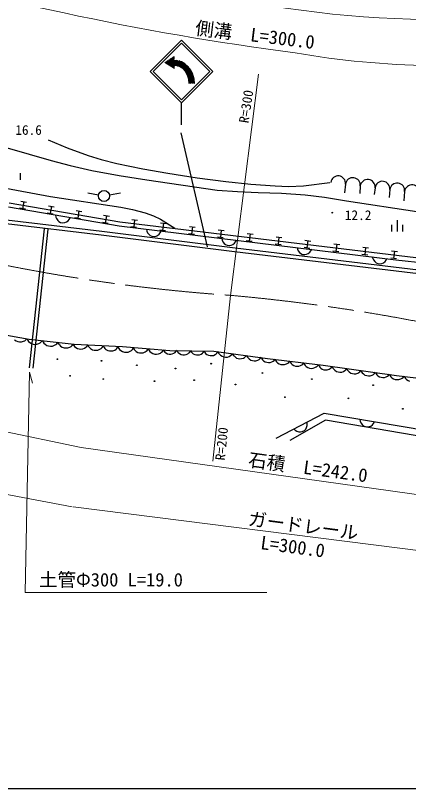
# Model space of a CAD drawing. Units: millimetres, scale not verified. Extents: x 40000 to 680000, y 20000 to 380000.
# Drawn here: x 188389 to 241581, y 205000 to 309602 of the extents above; entities that cross this region are included whole.
import ezdxf
from ezdxf.enums import TextEntityAlignment as Align

# ---------------------------------------------------------------- set-up
doc = ezdxf.new("R2010")
doc.units = ezdxf.units.MM
doc.header["$LTSCALE"] = 1000
doc.linetypes.add('CHAIN', pattern=[18.5, 12, -1.5, 3.5, -1.5])
for name, color, linetype, lineweight in [('M-BGD', 7, 'Continuous', 25), ('M-BMK', 2, 'CHAIN', 13), ('M-STR-HTXT', 7, 'Continuous', 13), ('M-STR-STRC', 7, 'Continuous', 25), ('M-TTL-BAND', 7, 'Continuous', 25)]:
    doc.layers.add(name, color=color, linetype=linetype, lineweight=lineweight)
doc.styles.add('ＭＳ ゴシック', font='')
doc.styles.get('ＭＳ ゴシック').set_extended_font_data('MS Gothic')

msp = doc.modelspace()

# ---------------------------------------------------------------- linework, layer by layer
at = {"layer": 'M-BGD'}
for p, q in [((189042, 288249), (189042, 287349)), ((233053, 286774), (232923, 285606)), ((201116, 285322), (202587, 285616)), ((235051, 286529), (234986, 285507)), ((237050, 286284), (236950, 285360)), ((239048, 286039), (238963, 284967)), ((241046, 285794), (240928, 284525)), ((199641, 285298), (198161, 285545)), ((202413, 281099), (187447, 283667)), ((187558, 284257), (202500, 281693)), ((189735, 283376), (188947, 283511)), ((189116, 284497), (189904, 284361)), ((189510, 284429), (189341, 283443)), ((192851, 283856), (193640, 283720)), ((193246, 283788), (193077, 282802)), ((193471, 282735), (192682, 282870)), ((193816, 282574), (193854, 282324)), ((196587, 283215), (197376, 283079)), ((196981, 283147), (196812, 282161)), ((200323, 282574), (201111, 282438)), ((200717, 282506), (200548, 281520)), ((200008, 279867), (187112, 281426)), ((200069, 280364), (187199, 281919)), ((193854, 282324), (193939, 282107)), ((193939, 282107), (194102, 281876)), ((194102, 281876), (194279, 281724)), ((194279, 281724), (194502, 281604)), ((194502, 281604), (194817, 281550)), ((194817, 281550), (195067, 281588)), ((195067, 281588), (195285, 281673)), ((195285, 281673), (195516, 281836)), ((195516, 281836), (195668, 282013)), ((195668, 282013), (195787, 282236)), ((197206, 282094), (196418, 282229)), ((200942, 281453), (200153, 281588)), ((202500, 281693), (253297, 275577)), ((204116, 282002), (204911, 281906)), ((204514, 281954), (204394, 280961)), ((208024, 281531), (208818, 281436)), ((208421, 281483), (208301, 280491)), ((240036, 281883), (240036, 280383)), ((190281, 261946), (192330, 280738)), ((190778, 261892), (192827, 280683)), ((218107, 278137), (200069, 280364)), ((239876, 276494), (202413, 281099)), ((204791, 280913), (203997, 281009)), ((206112, 280672), (206163, 280424)), ((206163, 280424), (206258, 280211)), ((208699, 280443), (207904, 280538)), ((207990, 280204), (208098, 280432)), ((211931, 281061), (212726, 280965)), ((212328, 281013), (212209, 280020)), ((215839, 280590), (216633, 280495)), ((216236, 280543), (216116, 279550)), ((239286, 281283), (239286, 280383)), ((240786, 281283), (240786, 280383)), ((218046, 277641), (200008, 279867)), ((206258, 280211), (206433, 279989)), ((206433, 279989), (206617, 279846)), ((206617, 279846), (206845, 279738)), ((206845, 279738), (207163, 279699)), ((207163, 279699), (207411, 279750)), ((207411, 279750), (207624, 279845)), ((207624, 279845), (207846, 280020)), ((207846, 280020), (207990, 280204)), ((212606, 279972), (211812, 280068)), ((216513, 279502), (215719, 279598)), ((216301, 279441), (216352, 279193)), ((219746, 280120), (220540, 280024)), ((220143, 280072), (220024, 279079)), ((223654, 279649), (224448, 279554)), ((224051, 279602), (223931, 278609)), ((216352, 279193), (216447, 278980)), ((216447, 278980), (216622, 278758)), ((216622, 278758), (216806, 278615)), ((216806, 278615), (217034, 278506)), ((217034, 278506), (217352, 278468)), ((217352, 278468), (217600, 278519)), ((217600, 278519), (217813, 278614)), ((217813, 278614), (218035, 278788)), ((218035, 278788), (218179, 278972)), ((218179, 278972), (218287, 279201)), ((220421, 279031), (219627, 279127)), ((224328, 278561), (223534, 278657)), ((227561, 279179), (228355, 279083)), ((227958, 279131), (227839, 278138)), ((231468, 278709), (232263, 278613)), ((231866, 278661), (231746, 277668)), ((248331, 273966), (218046, 277641)), ((248402, 274461), (218107, 278137)), ((226490, 278210), (226541, 277962)), ((226541, 277962), (226636, 277749)), ((226636, 277749), (226811, 277526)), ((226811, 277526), (226995, 277383)), ((226995, 277383), (227223, 277275)), ((227223, 277275), (227541, 277237)), ((228236, 278091), (227442, 278186)), ((227541, 277237), (227789, 277287)), ((227789, 277287), (228002, 277382)), ((228002, 277382), (228224, 277557)), ((228224, 277557), (228368, 277741)), ((228368, 277741), (228476, 277970)), ((232143, 277620), (231349, 277716)), ((236051, 277150), (235256, 277245)), ((235376, 278238), (236170, 278143)), ((235773, 278190), (235654, 277198)), ((239283, 277768), (240078, 277672)), ((239680, 277720), (239561, 276727)), ((236679, 276979), (236730, 276731)), ((236730, 276731), (236825, 276518)), ((236825, 276518), (237000, 276295)), ((237000, 276295), (237184, 276152)), ((237184, 276152), (237412, 276044)), ((237978, 276056), (238191, 276151)), ((238191, 276151), (238413, 276326)), ((238413, 276326), (238557, 276510)), ((238557, 276510), (238665, 276739)), ((239958, 276679), (239164, 276775)), ((253159, 274989), (239876, 276494)), ((237412, 276044), (237730, 276005)), ((237730, 276005), (237978, 276056)), ((181823, 267279), (190237, 265816)), ((188279, 265729), (188493, 265567)), ((189638, 265598), (189778, 265694)), ((189778, 265694), (189933, 265869)), ((189951, 265866), (190052, 265642)), ((190237, 265816), (196323, 265122)), ((188493, 265567), (188722, 265484)), ((188722, 265484), (188958, 265440)), ((188958, 265440), (189201, 265436)), ((189201, 265436), (189459, 265510)), ((189459, 265510), (189638, 265598)), ((190052, 265642), (190163, 265503)), ((190163, 265503), (190315, 265358)), ((190315, 265358), (190551, 265204)), ((190551, 265204), (190796, 265133)), ((190796, 265133), (191046, 265103)), ((191046, 265103), (191302, 265116)), ((191302, 265116), (191567, 265212)), ((191567, 265212), (191748, 265318)), ((191748, 265318), (191888, 265428)), ((191888, 265428), (192037, 265622)), ((192037, 265622), (192138, 265399)), ((192138, 265399), (192249, 265259)), ((192249, 265259), (192401, 265115)), ((192401, 265115), (192637, 264960)), ((192637, 264960), (192882, 264889)), ((192882, 264889), (193132, 264860)), ((193132, 264860), (193388, 264873)), ((193388, 264873), (193652, 264969)), ((193652, 264969), (193834, 265074)), ((193834, 265074), (193974, 265185)), ((193974, 265185), (194123, 265379)), ((194123, 265379), (194224, 265156)), ((194224, 265156), (194334, 265016)), ((194334, 265016), (194487, 264871)), ((194487, 264871), (194722, 264717)), ((194722, 264717), (194968, 264646)), ((194968, 264646), (195218, 264617)), ((195473, 264629), (195738, 264725)), ((195738, 264725), (195920, 264831)), ((195920, 264831), (196059, 264941)), ((196059, 264941), (196209, 265135)), ((196173, 265140), (196280, 264932)), ((196280, 264932), (196392, 264805)), ((196323, 265122), (202872, 264814)), ((196392, 264805), (196544, 264675)), ((196544, 264675), (196776, 264539)), ((197741, 264597), (197909, 264706)), ((197909, 264706), (198036, 264818)), ((198036, 264818), (198169, 265010)), ((198169, 265010), (198281, 264793)), ((198281, 264793), (198399, 264659)), ((198399, 264659), (198558, 264522)), ((199991, 264556), (200125, 264673)), ((200125, 264673), (200265, 264875)), ((200265, 264875), (200371, 264667)), ((200371, 264667), (200483, 264540)), ((202128, 264554), (202260, 264745)), ((202260, 264745), (202373, 264528)), ((202872, 264814), (209266, 264275)), ((195218, 264617), (195473, 264629)), ((196776, 264539), (197013, 264484)), ((197013, 264484), (197252, 264468)), ((197252, 264468), (197494, 264493)), ((197494, 264493), (197741, 264597)), ((198558, 264522), (198802, 264380)), ((198802, 264380), (199050, 264322)), ((199050, 264322), (199302, 264306)), ((199302, 264306), (199556, 264331)), ((199556, 264331), (199816, 264441)), ((199816, 264441), (199991, 264556)), ((200483, 264540), (200635, 264410)), ((200635, 264410), (200867, 264274)), ((200867, 264274), (201104, 264219)), ((201104, 264219), (201344, 264204)), ((201344, 264204), (201586, 264228)), ((201586, 264228), (201833, 264332)), ((201833, 264332), (202000, 264442)), ((202000, 264442), (202128, 264554)), ((202373, 264528), (202490, 264394)), ((202490, 264394), (202650, 264257)), ((202650, 264257), (202893, 264115)), ((202893, 264115), (203142, 264057)), ((203142, 264057), (203393, 264041)), ((203393, 264041), (203647, 264066)), ((203647, 264066), (203907, 264176)), ((203907, 264176), (204083, 264291)), ((204083, 264291), (204217, 264408)), ((204217, 264408), (204356, 264610)), ((204356, 264610), (204463, 264402)), ((204463, 264402), (204575, 264275)), ((204575, 264275), (204727, 264145)), ((204727, 264145), (204959, 264010)), ((204959, 264010), (205195, 263954)), ((205195, 263954), (205435, 263939)), ((205435, 263939), (205677, 263963)), ((205677, 263963), (205924, 264067)), ((205924, 264067), (206092, 264177)), ((206092, 264177), (206219, 264289)), ((206219, 264289), (206352, 264481)), ((206352, 264481), (206464, 264263)), ((206464, 264263), (206582, 264129)), ((206582, 264129), (206741, 263992)), ((206741, 263992), (206984, 263850)), ((206984, 263850), (207233, 263792)), ((207233, 263792), (207485, 263776)), ((207485, 263776), (207739, 263801)), ((207739, 263801), (207999, 263911)), ((207999, 263911), (208174, 264026)), ((208174, 264026), (208308, 264143)), ((208308, 264143), (208447, 264345)), ((208405, 264348), (208508, 264164)), ((208508, 264164), (208613, 264053)), ((208613, 264053), (208753, 263941)), ((208753, 263941), (208966, 263826)), ((208966, 263826), (209181, 263784)), ((209181, 263784), (209396, 263777)), ((209266, 264275), (215239, 264198)), ((209396, 263777), (209613, 263806)), ((209613, 263806), (209833, 263908)), ((209833, 263908), (209980, 264011)), ((209980, 264011), (210091, 264116)), ((210091, 264116), (210205, 264292)), ((210205, 264292), (210313, 264099)), ((210313, 264099), (210423, 263982)), ((210423, 263982), (210572, 263863)), ((210572, 263863), (210796, 263742)), ((210796, 263742), (211023, 263697)), ((211023, 263697), (211251, 263690)), ((211251, 263690), (211480, 263721)), ((211480, 263721), (211711, 263828)), ((211711, 263828), (211867, 263937)), ((211867, 263937), (211984, 264048)), ((211984, 264048), (212104, 264234)), ((212104, 264234), (212206, 264051)), ((212206, 264051), (212311, 263940)), ((212311, 263940), (212451, 263827)), ((212451, 263827), (212664, 263713)), ((212664, 263713), (212879, 263670)), ((212879, 263670), (213095, 263664)), ((213095, 263664), (213312, 263693)), ((213312, 263693), (213531, 263794)), ((213531, 263794), (213678, 263898)), ((213678, 263898), (213789, 264003)), ((213789, 264003), (213903, 264179)), ((213903, 264179), (214011, 263986)), ((214011, 263986), (214121, 263868)), ((214121, 263868), (214270, 263750)), ((214270, 263750), (214494, 263629)), ((214494, 263629), (214721, 263584)), ((214949, 263577), (215178, 263608)), ((215178, 263608), (215409, 263715)), ((215239, 264198), (222480, 263196)), ((215409, 263715), (215565, 263824)), ((215565, 263824), (215682, 263935)), ((215682, 263935), (215802, 264121)), ((215794, 264121), (215887, 263907)), ((215887, 263907), (215990, 263773)), ((215990, 263773), (216133, 263633)), ((216133, 263633), (216356, 263483)), ((217497, 263574), (217632, 263678)), ((217632, 263678), (217777, 263860)), ((217777, 263860), (217865, 263657)), ((217865, 263657), (217964, 263529)), ((219523, 263439), (219661, 263613)), ((219661, 263613), (219754, 263399)), ((214721, 263584), (214949, 263577)), ((216356, 263483), (216588, 263412)), ((216588, 263412), (216826, 263380)), ((216826, 263380), (217070, 263389)), ((217070, 263389), (217323, 263476)), ((217323, 263476), (217497, 263574)), ((217964, 263529), (218099, 263396)), ((218099, 263396), (218311, 263254)), ((218311, 263254), (218532, 263186)), ((218532, 263186), (218758, 263157)), ((218758, 263157), (218989, 263165)), ((218989, 263165), (219230, 263248)), ((219230, 263248), (219395, 263341)), ((219395, 263341), (219523, 263439)), ((219754, 263399), (219857, 263264)), ((219857, 263264), (220000, 263124)), ((220000, 263124), (220222, 262974)), ((220222, 262974), (220455, 262903)), ((220455, 262903), (220693, 262872)), ((220693, 262872), (220936, 262880)), ((220936, 262880), (221190, 262968)), ((221190, 262968), (221364, 263066)), ((221364, 263066), (221499, 263169)), ((221499, 263169), (221644, 263352)), ((221644, 263352), (221732, 263149)), ((221732, 263149), (221830, 263021)), ((221830, 263021), (221966, 262888)), ((221966, 262888), (222177, 262745)), ((222177, 262745), (222398, 262678)), ((222398, 262678), (222624, 262648)), ((222480, 263196), (230030, 262272)), ((222624, 262648), (222855, 262656)), ((222855, 262656), (223096, 262739)), ((223096, 262739), (223262, 262833)), ((223262, 262833), (223390, 262931)), ((223390, 262931), (223528, 263104)), ((223528, 263104), (223621, 262890)), ((223621, 262890), (223724, 262756)), ((223724, 262756), (223867, 262616)), ((223867, 262616), (224089, 262466)), ((225057, 262459), (225231, 262558)), ((225231, 262558), (225366, 262661)), ((225366, 262661), (225511, 262844)), ((225511, 262844), (225599, 262640)), ((225599, 262640), (225697, 262512)), ((227257, 262422), (227394, 262596)), ((227394, 262596), (227487, 262382)), ((224089, 262466), (224322, 262395)), ((224322, 262395), (224560, 262363)), ((224560, 262363), (224803, 262372)), ((224803, 262372), (225057, 262459)), ((225697, 262512), (225833, 262380)), ((225833, 262380), (226044, 262237)), ((226044, 262237), (226265, 262169)), ((226265, 262169), (226491, 262140)), ((226491, 262140), (226722, 262148)), ((226722, 262148), (226963, 262231)), ((226963, 262231), (227129, 262324)), ((227129, 262324), (227257, 262422)), ((227487, 262382), (227591, 262247)), ((227591, 262247), (227734, 262107)), ((227734, 262107), (227956, 261957)), ((227956, 261957), (228189, 261886)), ((228189, 261886), (228427, 261855)), ((228427, 261855), (228670, 261863)), ((228670, 261863), (228923, 261951)), ((228923, 261951), (229098, 262049)), ((229098, 262049), (229232, 262152)), ((229232, 262152), (229377, 262335)), ((229377, 262335), (229466, 262132)), ((229466, 262132), (229564, 262004)), ((229564, 262004), (229700, 261871)), ((229700, 261871), (229911, 261728)), ((229911, 261728), (230132, 261661)), ((230030, 262272), (239932, 260885)), ((230132, 261661), (230358, 261631)), ((230358, 261631), (230589, 261639)), ((230589, 261639), (230830, 261723)), ((230830, 261723), (230995, 261816)), ((230995, 261816), (231123, 261914)), ((231123, 261914), (231261, 262087)), ((231261, 262087), (231354, 261873)), ((231354, 261873), (231457, 261739)), ((231457, 261739), (231600, 261599)), ((231600, 261599), (231823, 261449)), ((232790, 261443), (232964, 261541)), ((232964, 261541), (233099, 261644)), ((233099, 261644), (233244, 261827)), ((233244, 261827), (233332, 261623)), ((233332, 261623), (233430, 261496)), ((234990, 261405), (235128, 261579)), ((235128, 261579), (235221, 261365)), ((231823, 261449), (232055, 261378)), ((232055, 261378), (232293, 261347)), ((232293, 261347), (232536, 261355)), ((232536, 261355), (232790, 261443)), ((233430, 261496), (233566, 261363)), ((233566, 261363), (233777, 261220)), ((233777, 261220), (233999, 261153)), ((233999, 261153), (234225, 261123)), ((234225, 261123), (234456, 261131)), ((234456, 261131), (234697, 261214)), ((234697, 261214), (234862, 261307)), ((234862, 261307), (234990, 261405)), ((235221, 261365), (235324, 261230)), ((235324, 261230), (235467, 261091)), ((235467, 261091), (235689, 260940)), ((235689, 260940), (235922, 260869)), ((235922, 260869), (236160, 260838)), ((236160, 260838), (236403, 260846)), ((236403, 260846), (236657, 260934)), ((236657, 260934), (236831, 261032)), ((236831, 261032), (236966, 261136)), ((236966, 261136), (237111, 261318)), ((237111, 261318), (237199, 261115)), ((237199, 261115), (237297, 260987)), ((237297, 260987), (237433, 260854)), ((237433, 260854), (237644, 260712)), ((237644, 260712), (237865, 260644)), ((237865, 260644), (238091, 260614)), ((238091, 260614), (238322, 260622)), ((238322, 260622), (238563, 260706)), ((238563, 260706), (238729, 260799)), ((238729, 260799), (238857, 260897)), ((238857, 260897), (238995, 261071)), ((238995, 261071), (239087, 260857)), ((239087, 260857), (239191, 260722)), ((239191, 260722), (239334, 260582)), ((239334, 260582), (239556, 260432)), ((239932, 260885), (247482, 259961)), ((240524, 260426), (240698, 260524)), ((240698, 260524), (240832, 260627)), ((240832, 260627), (240977, 260810)), ((240977, 260810), (241066, 260607)), ((241066, 260607), (241164, 260479)), ((241164, 260479), (241300, 260346)), ((239556, 260432), (239789, 260361)), ((239789, 260361), (240027, 260330)), ((240027, 260330), (240270, 260338)), ((240270, 260338), (240524, 260426)), ((241300, 260346), (241511, 260203)), ((241511, 260203), (241732, 260136)), ((223665, 252424), (230147, 255781)), ((230147, 255781), (252834, 251961)), ((230324, 254855), (225517, 252077)), ((227884, 254338), (227844, 254588)), ((227869, 254106), (227884, 254338)), ((257756, 250109), (230324, 254855)), ((235002, 254941), (235042, 254691)), ((235042, 254691), (235127, 254474)), ((235127, 254474), (235292, 254244)), ((235292, 254244), (235470, 254093)), ((236476, 254050), (236706, 254214)), ((236706, 254214), (236857, 254392)), ((236857, 254392), (236975, 254616)), ((226068, 253669), (226250, 253492)), ((226250, 253492), (226448, 253370)), ((226448, 253370), (226718, 253284)), ((226718, 253284), (226951, 253270)), ((226951, 253270), (227201, 253309)), ((227201, 253309), (227485, 253456)), ((227485, 253456), (227661, 253637)), ((227661, 253637), (227783, 253836)), ((227783, 253836), (227869, 254106)), ((235470, 254093), (235694, 253975)), ((235694, 253975), (236010, 253924)), ((236010, 253924), (236260, 253964)), ((236260, 253964), (236476, 254050))]:
    msp.add_line(p, q, dxfattribs=at)
for points in [[(166762, 296748), (168958, 296572), (170986, 296298), (172941, 295872), (174808, 295360), (183937, 292616), (193209, 289975), (195812, 289295), (198741, 288644), (202426, 287959), (206178, 287366), (215686, 285966), (218437, 285762), (221237, 285657), (224407, 285541), (227598, 285322), (230231, 285002), (233194, 284530), (242721, 283070), (252151, 281268), (257677, 280340)], [(163647, 293492), (165442, 293336), (167051, 293096), (168412, 292766), (169588, 292380), (173392, 290786), (177296, 289262), (180652, 287958), (183875, 286828), (193120, 285091), (202645, 283658), (204216, 283348), (205927, 282900), (207057, 282496), (208022, 282050), (209963, 280806)], [(192809, 292783), (195401, 291711), (198211, 290664), (199979, 290117), (202110, 289574), (205643, 288858), (209030, 288271), (212981, 287654), (216879, 287150), (220262, 286786), (223552, 286531), (225353, 286481), (227350, 286544), (230912, 286984)]]:
    msp.add_lwpolyline(points, dxfattribs=at)
for centre, radius in [((200380, 285175), 750), ((231262, 282915), 50), ((231262, 282915), 30), ((231262, 282915), 10), ((194062, 263088), 50), ((194062, 263088), 30), ((194062, 263088), 10), ((200020, 262864), 50), ((200020, 262864), 30), ((200020, 262864), 10), ((204822, 262268), 50), ((204822, 262268), 30), ((204822, 262268), 10), ((210035, 261822), 50), ((210035, 261822), 30), ((210035, 261822), 10), ((214876, 262492), 50), ((214876, 262492), 30), ((214876, 262492), 10), ((195775, 260853), 50), ((195775, 260853), 30), ((195775, 260853), 10), ((221802, 261226), 50), ((221802, 261226), 30), ((221802, 261226), 10), ((200279, 260407), 50), ((200279, 260407), 30), ((200279, 260407), 10), ((207205, 260109), 50), ((207205, 260109), 30), ((207205, 260109), 10), ((212567, 260258), 50), ((212567, 260258), 30), ((212567, 260258), 10), ((218153, 259662), 50), ((218153, 259662), 30), ((218153, 259662), 10), ((228505, 260407), 50), ((228505, 260407), 30), ((228505, 260407), 10), ((236790, 259587), 50), ((236790, 259587), 30), ((236790, 259587), 10), ((224855, 257949), 50), ((224855, 257949), 30), ((224855, 257949), 10), ((233439, 257800), 50), ((233439, 257800), 30), ((233439, 257800), 10), ((240812, 256385), 50), ((240812, 256385), 30), ((240812, 256385), 10)]:
    msp.add_circle(centre, radius, dxfattribs=at)
for centre in [(232053, 286890), (234051, 286645), (236050, 286400), (238048, 286155), (240046, 285910), (242045, 285665)]:
    msp.add_arc(centre, 1007, 353.38852, 172.62766, dxfattribs=at)
at = {"layer": 'M-BMK'}
for centre, radius, start, end in [((233807, 509364), 238194, 253.74129, 266.06819), ((195345, 20862), 251843, 78.06355, 84.95897)]:
    msp.add_arc(centre, radius, start, end, dxfattribs=at)
at = {"layer": 'M-STR-HTXT'}
for p, q in [((217475, 271731), (221266, 301669)), ((217475, 271731), (215076, 249316)), ((134082, 264102), (197298, 251164)), ((189720, 231539), (190301, 261337)), ((190301, 261337), (190691, 259829)), ((196074, 243120), (132649, 255055)), ((197298, 251164), (258849, 242499)), ((263996, 234527), (196189, 243135)), ((189720, 231539), (222407, 231539))]:
    msp.add_line(p, q, dxfattribs=at)
for centre, radius, start, end in [((276779, 691315), 390054, 253.23042, 262.55228), ((244982, 440425), 131352, 253.77892, 283.50281), ((246207, 418370), 115560, 260.0398, 278.29517)]:
    msp.add_arc(centre, radius, start, end, dxfattribs=at)
at = {"layer": 'M-STR-STRC'}
for p, q in [((210854, 306268), (206612, 302025)), ((207036, 302025), (210854, 305843)), ((215097, 302025), (210854, 306268)), ((210854, 305843), (214673, 302025)), ((209904, 302739), (208865, 303407)), ((210031, 302812), (208985, 303484)), ((210367, 302750), (209105, 303561)), ((212381, 301610), (209225, 303639)), ((212290, 301823), (209346, 303716)), ((212183, 302047), (209466, 303793)), ((209904, 303666), (209586, 303870)), ((209904, 303820), (209706, 303948)), ((209904, 303975), (209827, 304025)), ((212038, 302294), (210160, 303502)), ((211809, 302596), (210494, 303441)), ((209904, 302430), (208624, 303252)), ((209904, 302584), (208745, 303330)), ((206612, 302025), (210854, 297782)), ((210854, 298207), (207036, 302025)), ((210854, 297782), (215097, 302025)), ((214673, 302025), (210854, 298207)), ((212448, 301413), (211245, 302186)), ((212501, 301224), (211466, 301889)), ((212540, 301044), (211618, 301637)), ((212569, 300871), (211709, 301424)), ((212594, 300701), (211776, 301226)), ((212602, 300541), (211830, 301037)), ((212604, 300385), (211864, 300860)), ((212379, 300375), (211892, 300688)), ((212139, 300375), (211899, 300529)), ((210854, 294782), (210854, 297782)), ((210753, 293717), (214346, 278299))]:
    msp.add_line(p, q, dxfattribs=at)
for points in [[(212604, 300375), (212555, 300971), (212342, 301729), (212078, 302243), (211736, 302690), (211327, 303052), (210867, 303318), (209904, 303525)], [(211904, 300375), (211845, 300969), (211669, 301528), (211388, 302017), (211019, 302409), (210583, 302680), (210107, 302812), (209904, 302825)]]:
    msp.add_lwpolyline(points, dxfattribs=at)
at = {"layer": 'M-TTL-BAND'}
msp.add_line((40000, 205000), (579000, 205000), dxfattribs=at)

# ---------------------------------------------------------------- texts
at = {"layer": 'M-BGD', "style": 'ＭＳ ゴシック'}
for s, p in [('16.6', (188370, 293054)), ('12.2', (232964, 281525))]:
    msp.add_text(s, height=1320, dxfattribs=at).set_placement(p, align=Align.BOTTOM_LEFT)
at = {"layer": 'M-STR-HTXT', "style": 'ＭＳ ゴシック'}
for s, height, rotation, p in [('側溝\u3000L=300.0 ', 1833, 353, (212580, 306491)), ('R=300', 1320, 81.3, (220305, 294904)), ('R=200', 1320, 84.5, (217125, 249311)), ('石積\u3000L=242.0', 1833, 352.2, (219746, 248080)), ('ガードレール\u3000', 1833, 352.4, (219714, 240094)), ('L=300.0', 1833, 352.4, (221399, 236860))]:
    msp.add_text(s, height=height, rotation=rotation, dxfattribs=at).set_placement(p, align=Align.BOTTOM_LEFT)
msp.add_text('土管Φ300 L=19.0', height=1833, dxfattribs=at).set_placement((191576, 231788), align=Align.BOTTOM_LEFT)

doc.saveas('drawing.dxf')
